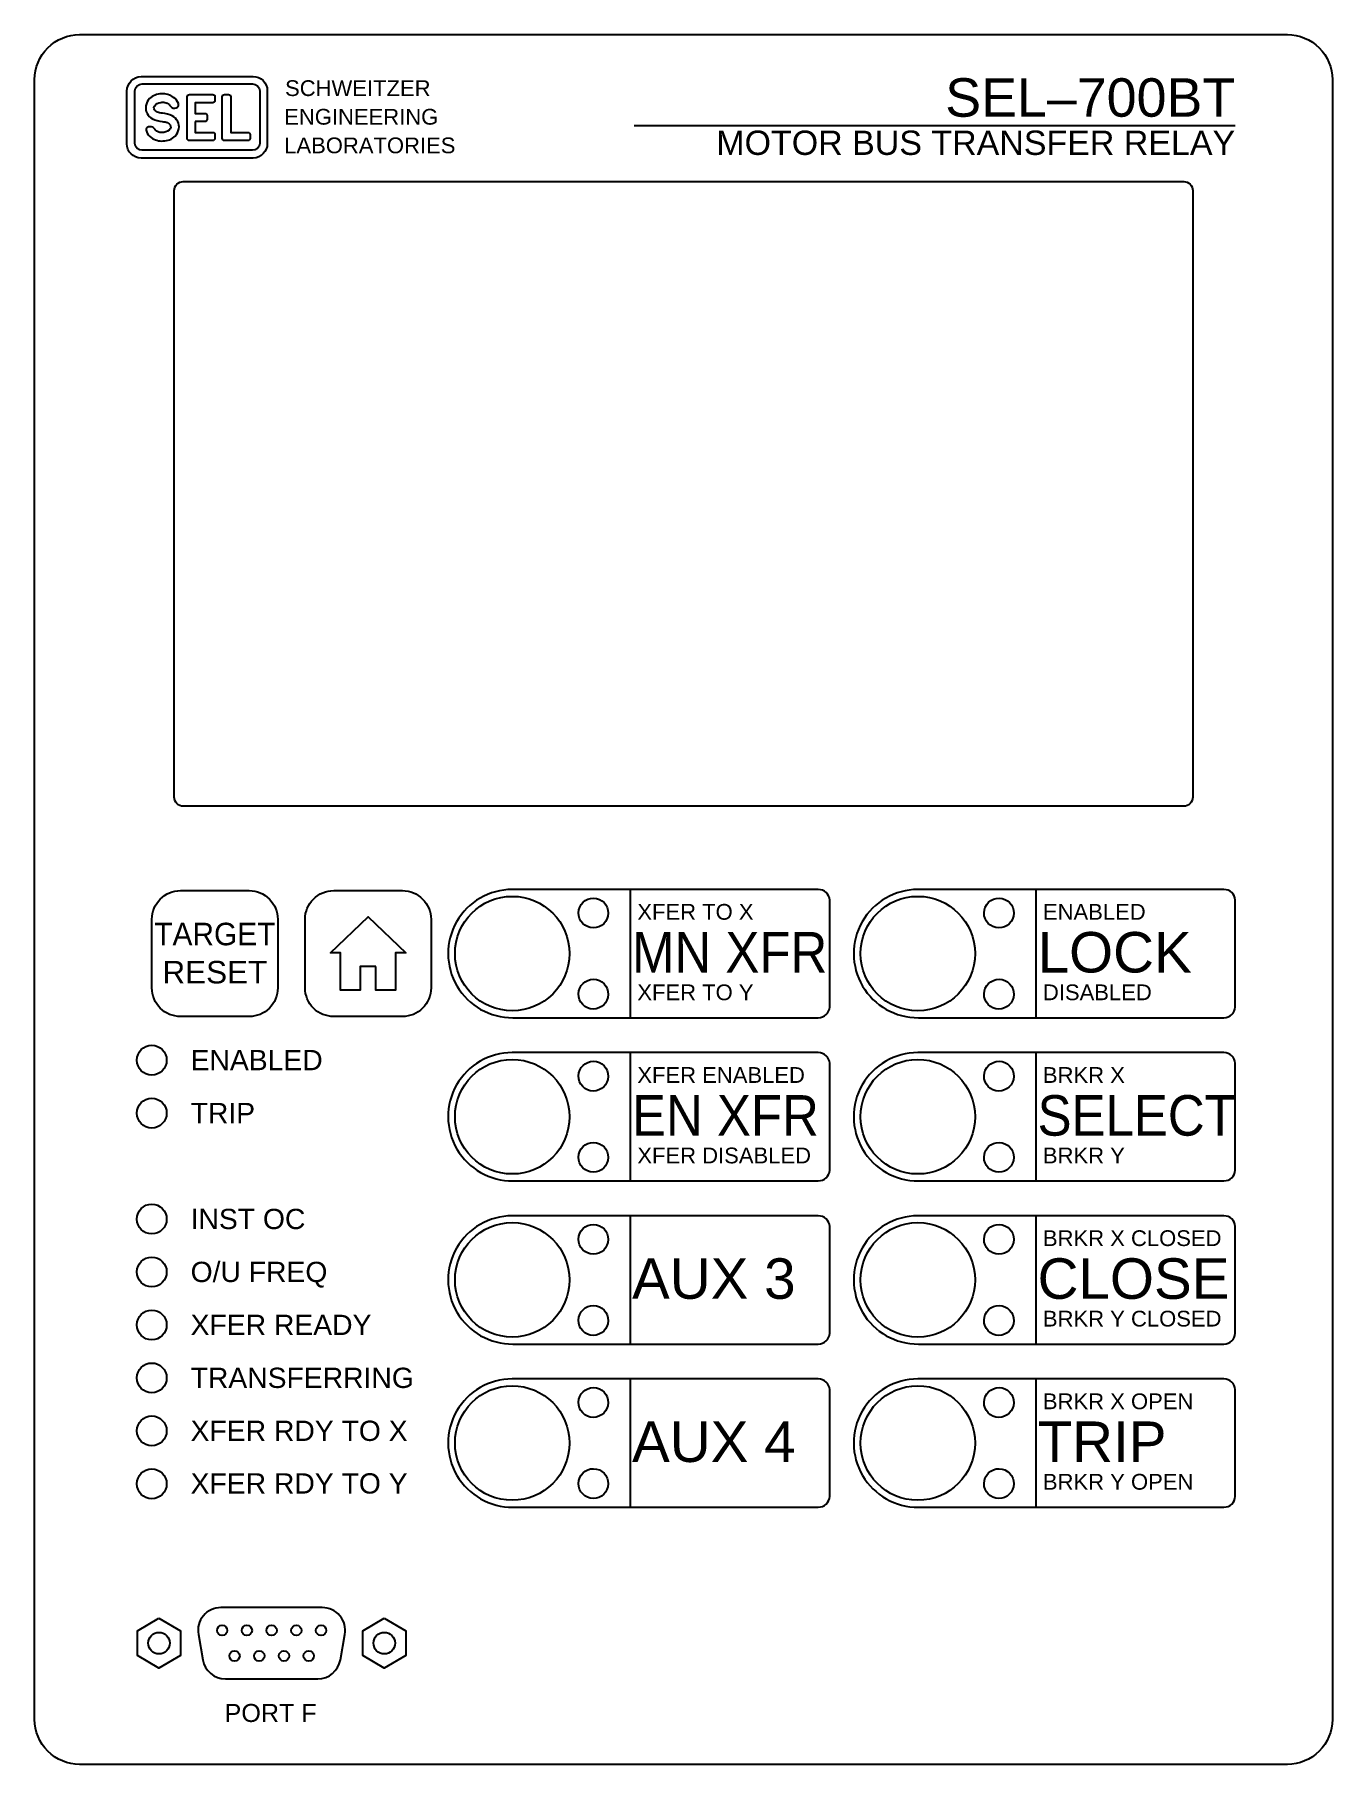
# Model space of a CAD drawing. Extents: x 0.3 to 23.7, y 0.2 to 17.8.
# Drawn here: x 1 to 6.67, y 1.43 to 8.99 of the extents above; entities that cross this region are included whole.
import ezdxf
from ezdxf.enums import TextEntityAlignment as Align

# ---------------------------------------------------------------- set-up
doc = ezdxf.new("R2010")
doc.units = 0
doc.header["$MEASUREMENT"] = 0
doc.layers.add('5_00_____DWG', color=7, linetype='CONTINUOUS')
doc.styles.add('ARIAL', font='arial.ttf')

msp = doc.modelspace()

# ---------------------------------------------------------------- linework, layer by layer
at = {"layer": '5_00_____DWG'}
for points in [[(1.1962, 8.9886), (6.472, 8.9886, -0.414359), (6.6688, 8.7918), (6.6688, 1.6302, -0.41436), (6.472, 1.4335), (1.1962, 1.4335, -0.414359), (0.9995, 1.6302), (0.9995, 8.7918, -0.41436)], [(1.4646, 8.8057), (1.9543, 8.8057, -0.41811), (2.016, 8.7433), (2.016, 8.513, -0.404471), (1.9543, 8.4493), (1.4646, 8.4493, -0.41811), (1.403, 8.5117), (1.403, 8.742, -0.404471)], [(1.9841, 8.7435), (1.9841, 8.5127, -0.387804), (1.9517, 8.4831), (1.4695, 8.4831, -0.387804), (1.4371, 8.5127), (1.4371, 8.7435, -0.387804), (1.4695, 8.773), (1.9517, 8.773, -0.387804), (1.9841, 8.7435)], [(1.554, 8.7299, 0.192116), (1.5019, 8.709, 0.12608), (1.4855, 8.6776, 0.336344), (1.5148, 8.6207, 0.087668), (1.5571, 8.609, -0.022201), (1.5695, 8.6071, -0.039737), (1.5785, 8.6043, -0.23043), (1.5937, 8.5893, -0.182747), (1.5923, 8.5773, -0.221111), (1.5641, 8.5617, -0.058363), (1.5467, 8.5614, -0.13415), (1.5282, 8.5705, 0.006668), (1.5181, 8.5827, 0.085557), (1.516, 8.5845, 0.231613), (1.4912, 8.5826, 0.170757), (1.4865, 8.5763, 0.118457), (1.4877, 8.5664, 0.153081), (1.5088, 8.5395, 0.186266), (1.5612, 8.5241, 0.192116), (1.6133, 8.5449, 0.12608), (1.6296, 8.5763, 0.336344), (1.6003, 8.6332, 0.087668), (1.5581, 8.6449, -0.022201), (1.5457, 8.6469, -0.039737), (1.5367, 8.6497, -0.23043), (1.5214, 8.6647, -0.182747), (1.5228, 8.6767, -0.221111), (1.5511, 8.6923, -0.058363), (1.5685, 8.6926, -0.13415), (1.5869, 8.6834, 0.006668), (1.5971, 8.6712, 0.085557), (1.5991, 8.6695, 0.231613), (1.6239, 8.6713, 0.170757), (1.6286, 8.6776, 0.118457), (1.6274, 8.6876, 0.153081), (1.6063, 8.7144, 0.186266)], [(1.701, 8.6085), (1.701, 8.5615), (1.7781, 8.5615, -0.424366), (1.7873, 8.5519), (1.7873, 8.5353, -0.404134), (1.7781, 8.5257), (1.6757, 8.5257, -0.432614), (1.666, 8.536), (1.666, 8.7166, -0.396049), (1.6757, 8.7269), (1.7781, 8.7269, -0.424366), (1.7873, 8.7173), (1.7873, 8.7007, -0.404134), (1.7781, 8.6911), (1.701, 8.6911), (1.701, 8.6442), (1.7461, 8.6442, -0.353971), (1.7528, 8.6359), (1.7528, 8.6167, -0.353971), (1.7461, 8.6085)], [(1.829, 8.7269), (1.8466, 8.7269, -0.432614), (1.8563, 8.7166), (1.8563, 8.5615), (1.9313, 8.5615, -0.424366), (1.9406, 8.5519), (1.9406, 8.5353, -0.404134), (1.9313, 8.5257), (1.829, 8.5257, -0.432614), (1.8193, 8.536), (1.8193, 8.7166, -0.396049)], [(1.6491, 8.3468), (6.0192, 8.3468, -0.414214), (6.0585, 8.3075), (6.0585, 5.6579, -0.414214), (6.0192, 5.6185), (1.6491, 5.6185, -0.414214), (1.6097, 5.6579), (1.6097, 8.3075, -0.414214)], [(1.6369, 5.2498), (1.9369, 5.2498, -0.414214), (2.0619, 5.1248), (2.0619, 4.8248, -0.414214), (1.9369, 4.6998), (1.6369, 4.6998, -0.414214), (1.5119, 4.8248), (1.5119, 5.1248, -0.414214)], [(2.3062, 5.2498), (2.6062, 5.2498, -0.414214), (2.7312, 5.1248), (2.7312, 4.8248, -0.414214), (2.6062, 4.6998), (2.3062, 4.6998, -0.414214), (2.1812, 4.8248), (2.1812, 5.1248, -0.414214)], [(3.0888, 4.6948), (4.4231, 4.6948, 0.395104), (4.473, 4.7415), (4.473, 5.2081, 0.395057), (4.4231, 5.2548), (3.0861, 5.2548, 1.004913)], [(4.8605, 4.6948), (6.1947, 4.6948, 0.395104), (6.2446, 4.7415), (6.2446, 5.2081, 0.395057), (6.1947, 5.2548), (4.8577, 5.2548, 1.004913)], [(3.0888, 3.9822), (4.4231, 3.9822, 0.395104), (4.473, 4.0289), (4.473, 4.4955, 0.395057), (4.4231, 4.5422), (3.0861, 4.5422, 1.004913)], [(4.8605, 3.9822), (6.1947, 3.9822, 0.395104), (6.2446, 4.0289), (6.2446, 4.4955, 0.395057), (6.1947, 4.5422), (4.8577, 4.5422, 1.004913)], [(3.0888, 3.2696), (4.4231, 3.2696, 0.395104), (4.473, 3.3163), (4.473, 3.7829, 0.395057), (4.4231, 3.8296), (3.0861, 3.8296, 1.004913)], [(4.8605, 3.2696), (6.1947, 3.2696, 0.395104), (6.2446, 3.3163), (6.2446, 3.7829, 0.395057), (6.1947, 3.8296), (4.8577, 3.8296, 1.004913)], [(3.0888, 2.557), (4.4231, 2.557, 0.395104), (4.473, 2.6037), (4.473, 3.0703, 0.395057), (4.4231, 3.117), (3.0861, 3.117, 1.004913)], [(4.8605, 2.557), (6.1947, 2.557, 0.395104), (6.2446, 2.6037), (6.2446, 3.0703, 0.395057), (6.1947, 3.117), (4.8577, 3.117, 1.004913)], [(1.8134, 2.1185, 0.466307), (1.7149, 2.0011), (1.7345, 1.8901, 0.36397), (1.833, 1.8075), (2.2368, 1.8075, 0.36397), (2.3353, 1.8901), (2.3549, 2.0011, 0.466307), (2.2564, 2.1185)]]:
    msp.add_lwpolyline(points, format="xyb", close=True, dxfattribs=at)
for points in [[(3.6184, 8.5918), (6.2441, 8.5918)], [(3.6031, 4.6948), (3.6031, 5.2548)], [(5.3747, 4.6948), (5.3747, 5.2548)], [(3.6031, 3.9822), (3.6031, 4.5422)], [(5.3747, 3.9822), (5.3747, 4.5422)], [(3.6031, 3.2696), (3.6031, 3.8296)], [(5.3747, 3.2696), (5.3747, 3.8296)], [(3.6031, 2.557), (3.6031, 3.117)], [(5.3747, 2.557), (5.3747, 3.117)]]:
    msp.add_lwpolyline(points, dxfattribs=at)
for points in [[(2.49, 4.9189), (2.4224, 4.9189), (2.4224, 4.8143), (2.3359, 4.8143), (2.3359, 4.9774), (2.2917, 4.9774), (2.4562, 5.1354), (2.6206, 4.9774), (2.5764, 4.9774), (2.5764, 4.8143), (2.49, 4.8143)], [(1.5429, 2.0715), (1.6369, 2.0173), (1.6369, 1.9087), (1.5429, 1.8544), (1.4489, 1.9087), (1.4489, 2.0173)], [(2.5269, 2.0715), (2.6209, 2.0173), (2.6209, 1.9087), (2.5269, 1.8544), (2.4329, 1.9087), (2.4329, 2.0173)]]:
    msp.add_lwpolyline(points, close=True, dxfattribs=at)
for centre, radius in [((3.0861, 4.9748), 0.25), ((4.8577, 4.9748), 0.25), ((1.5113, 4.5093), 0.065), ((3.0861, 4.2622), 0.25), ((4.8577, 4.2622), 0.25), ((1.5113, 4.278), 0.065), ((1.5113, 3.8154), 0.065), ((3.0861, 3.5496), 0.25), ((4.8577, 3.5496), 0.25), ((1.5113, 3.5841), 0.065), ((1.5113, 3.3528), 0.065), ((1.5113, 3.1215), 0.065), ((3.0861, 2.837), 0.25), ((4.8577, 2.837), 0.25), ((1.5113, 2.8902), 0.065), ((1.5113, 2.6589), 0.065), ((1.8189, 2.019), 0.0225), ((1.9269, 2.019), 0.0225), ((2.0349, 2.019), 0.0225), ((2.1429, 2.019), 0.0225), ((2.2509, 2.019), 0.0225), ((1.5429, 1.963), 0.047), ((2.5269, 1.963), 0.047), ((1.8729, 1.907), 0.0225), ((1.9809, 1.907), 0.0225), ((2.0889, 1.907), 0.0225), ((2.1969, 1.907), 0.0225)]:
    msp.add_circle(centre, radius, dxfattribs=at)
for centre in [(3.4404, 5.152), (5.2121, 5.152), (3.4404, 4.7976), (5.2121, 4.7976), (3.4404, 4.4394), (5.2121, 4.4394), (3.4404, 4.085), (5.2121, 4.085), (3.4404, 3.7268), (5.2121, 3.7268), (3.4404, 3.3724), (5.2121, 3.3724), (3.4404, 3.0142), (5.2121, 3.0142), (3.4404, 2.6598), (5.2121, 2.6598)]:
    msp.add_ellipse(centre, major_axis=(0.001, 0.065), ratio=0.999889, dxfattribs=at)

# ---------------------------------------------------------------- texts
at = {"layer": '5_00_____DWG', "style": 'ARIAL'}
for s, height, p in [('SCHWEITZER', 0.06883, (2.0936, 8.7203)), ('ENGINEERING', 0.068833, (2.0898, 8.5953)), ('LABORATORIES', 0.068833, (2.0898, 8.4703)), ('XFER TO X', 0.06883, (3.6325, 5.1227)), ('ENABLED', 0.06883, (5.4042, 5.1227)), ('LOCK', 0.177, (5.3809, 4.8921)), ('XFER TO Y', 0.06883, (3.6325, 4.7712)), ('DISABLED', 0.06883, (5.4042, 4.7712)), ('ENABLED', 0.0885, (1.681, 4.4654)), ('XFER ENABLED', 0.068833, (3.6325, 4.4101)), ('BRKR X', 0.06883, (5.4042, 4.4101)), ('TRIP', 0.0885, (1.681, 4.2341)), ('XFER DISABLED', 0.068833, (3.6325, 4.0586)), ('BRKR Y', 0.06883, (5.4042, 4.0586)), ('INST OC', 0.0885, (1.681, 3.7715)), ('BRKR X CLOSED', 0.068833, (5.4042, 3.6975)), ('O/U FREQ', 0.0885, (1.681, 3.5402)), ('AUX 3', 0.177, (3.6093, 3.4669)), ('CLOSE', 0.177, (5.3809, 3.4669)), ('BRKR Y CLOSED', 0.068833, (5.4042, 3.346)), ('XFER READY', 0.0885, (1.681, 3.3089)), ('TRANSFERRING', 0.0885, (1.681, 3.0776)), ('BRKR X OPEN', 0.068833, (5.4042, 2.9849)), ('XFER RDY TO X', 0.0885, (1.681, 2.8463)), ('AUX 4', 0.177, (3.6093, 2.7543)), ('TRIP', 0.177, (5.3809, 2.7543)), ('XFER RDY TO Y', 0.0885, (1.681, 2.6164)), ('BRKR Y OPEN', 0.068833, (5.4042, 2.6334)), ('PORT F', 0.07867, (1.8292, 1.6188))]:
    msp.add_text(s, height=height, dxfattribs=at).set_placement(p)
for s, height, p in [('SEL–700BT', 0.16815, (6.2441, 8.6298)), ('MOTOR BUS TRANSFER RELAY', 0.1062, (6.2441, 8.4631))]:
    msp.add_text(s, height=height, dxfattribs=at).set_placement(p, align=Align.RIGHT)
at = {"layer": '5_00_____DWG', "style": 'ARIAL', "width": 0.95}
msp.add_text('TARGET', height=0.09833, dxfattribs=at).set_placement((1.7869, 5.0111), align=Align.CENTER)
at = {"layer": '5_00_____DWG', "style": 'ARIAL', "width": 0.9}
for s, p in [('MN XFR', (3.6093, 4.8921)), ('EN XFR', (3.6093, 4.1795)), ('SELECT', (5.3809, 4.1795))]:
    msp.add_text(s, height=0.177, dxfattribs=at).set_placement(p)
at = {"layer": '5_00_____DWG', "style": 'ARIAL'}
msp.add_text('RESET', height=0.09833, dxfattribs=at).set_placement((1.7869, 4.8445), align=Align.CENTER)

doc.saveas('drawing.dxf')
